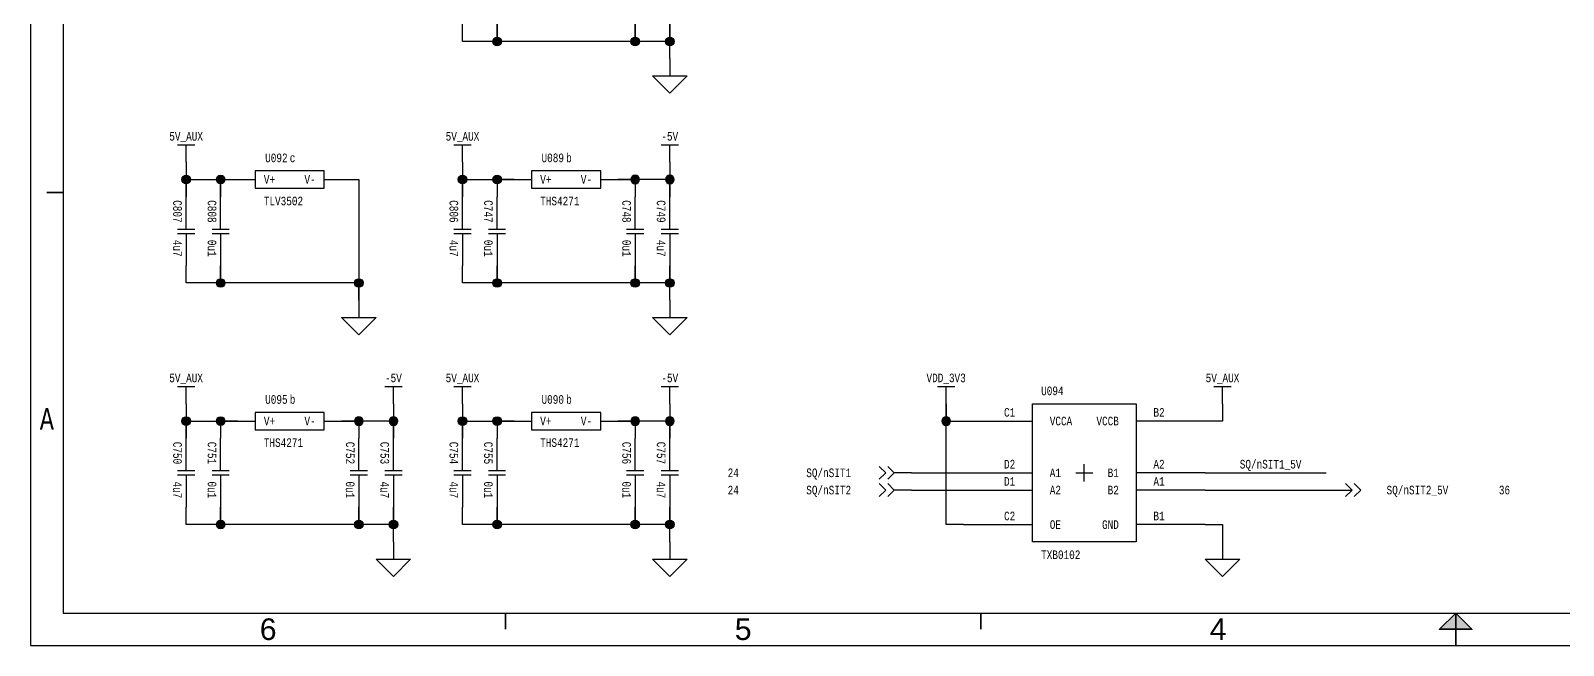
# Paper-space layout '35' of a CAD drawing. Header units: inches. Extents: x 0.2 to 16.8, y 0.2 to 10.8.
# Drawn here: x 0.25 to 9.12, y 0.25 to 3.81 of the extents above; entities that cross this region are included whole.
import ezdxf
from ezdxf.enums import TextEntityAlignment as Align

# ---------------------------------------------------------------- set-up
doc = ezdxf.new("R2010")
doc.units = ezdxf.units.IN
doc.header["$MEASUREMENT"] = 0
for name, color, linetype in [('BORDER', 13, 'Continuous'), ('COMPONENT', 14, 'Continuous'), ('SIGNAL', 84, 'Continuous'), ('TEXT', 252, 'Continuous')]:
    doc.layers.add(name, color=color, linetype=linetype)
doc.styles.add('Monotxt_75', font='monotxt.shx', dxfattribs={"width": 0.75})
doc.styles.get("Standard").update_dxf_attribs({"font": 'arial.ttf'})

# ---------------------------------------------------------------- blocks, each defined once
blk = doc.blocks.new('ANSI B Frame')
at = {"layer": 'BORDER', "lineweight": 35}
h = blk.add_hatch(color=256, dxfattribs=at)
h.dxf.hatch_style = 1
h.paths.add_polyline_path([(8.59375, 0.34375), (8.5, 0.34375), (8.5, 0.4375)])
h.paths.add_polyline_path([(8.5, 0.4375), (8.5, 0.34375), (8.40625, 0.34375)])
at = {"layer": 'BORDER'}
for points in [[(0.25, 0.25), (16.75, 0.25), (16.75, 10.75), (0.25, 10.75)], [(0.4375, 0.4375), (16.5625, 0.4375), (16.5625, 10.5625), (0.4375, 10.5625)]]:
    blk.add_lwpolyline(points, close=True, dxfattribs=at)
at = {"layer": 'BORDER', "lineweight": 35}
for points in [[(0.34375, 2.875), (0.4375, 2.875)], [(3, 0.34375), (3, 0.4375)], [(5.75, 0.34375), (5.75, 0.4375)], [(8.5, 0.4375), (8.5, 0.25)]]:
    blk.add_lwpolyline(points, dxfattribs=at)
blk.add_lwpolyline([(8.5, 0.4375), (8.59375, 0.34375), (8.40625, 0.34375)], close=True, dxfattribs=at)
at = {"layer": 'BORDER', "style": 'Monotxt_75', "width": 0.75}
blk.add_text('A', height=0.125, dxfattribs=at).set_placement((0.34375, 1.5625), align=Align.MIDDLE_CENTER)
at = {"layer": 'BORDER', "flags": 8}
for tag, p in [('ZN6', (1.625, 10.65787)), ('ZN5', (4.375, 10.66009)), ('ZN4', (7.125, 10.65625)), ('ZN3', (9.875, 10.65796)), ('ZN2', (12.625, 10.65574)), ('ZN1', (15.375, 10.65574)), ('ZN6', (1.625, 0.34375)), ('ZN5', (4.375, 0.34375)), ('ZN4', (7.125, 0.34375)), ('ZN3', (9.875, 0.34375)), ('ZN2', (12.625, 0.34375)), ('ZN1', (15.375, 0.34375))]:
    blk.add_attdef(tag, text='', height=0.125, dxfattribs=at).set_placement(p, align=Align.MIDDLE_CENTER)
at = {"layer": 'TEXT', "style": 'Monotxt_75', "width": 0.75, "flags": 8}
for tag, height, p in [('DESRP', 0.0625, (13.625, 1)), ('DWG_NO', 0.1875, (13.9625, 0.7125))]:
    blk.add_attdef(tag, text='', height=height, dxfattribs=at).set_placement(p, align=Align.MIDDLE_LEFT)
for tag, height, p in [('SHTSZ', 0.1875, (13.7375, 0.7125)), ('REV', 0.1875, (16.4125, 0.7125)), ('SCALE', 0.0625, (14.15625, 0.5)), ('REVDATE', 0.0625, (15.11875, 0.5)), ('CURRSHT', 0.0625, (16.0625, 0.5)), ('LASTSHT', 0.0625, (16.4375, 0.5))]:
    blk.add_attdef(tag, text='', height=height, dxfattribs=at).set_placement(p, align=Align.MIDDLE_CENTER)
blk = doc.blocks.new('SUPPLY_BUS')
for points in [[(0, 0), (0.05, 0)], [(0.05, 0.025), (0.05, -0.025)]]:
    blk.add_lwpolyline(points)
blk = doc.blocks.new('CONNECT')
blk.add_hatch(color=256).paths.add_polyline_path([(0.0125, 0, 1), (-0.0125, 0, 1)])
blk.add_circle((0, 0), 0.0125)
blk = doc.blocks.new('FLOAT_GND')
blk.add_lwpolyline([(0, 0), (0, -0.05)])
blk.add_lwpolyline([(-0.05, -0.05), (0.05, -0.05), (0, -0.1)], close=True)
blk = doc.blocks.new('CAP')
for points in [[(0, 0.0125), (0, 0.2)], [(-0.05, 0.0125), (0.05, 0.0125)], [(-0.05, -0.0125), (0.05, -0.0125)], [(0, -0.0125), (0, -0.2)]]:
    blk.add_lwpolyline(points)
at = {"layer": 'TEXT', "style": 'Monotxt_75', "width": 0.75, "flags": 8}
blk.add_attdef('REFID', text='', height=0.05, rotation=270, dxfattribs=at).set_placement((-0.025, 0.05), align=Align.TOP_RIGHT)
blk.add_attdef('VALUE', text='', height=0.05, rotation=270, dxfattribs=at).set_placement((-0.025, -0.05), align=Align.TOP_LEFT)
blk = doc.blocks.new('TXB0102')
blk.add_lwpolyline([(-0.15, 0.2), (0.15, 0.2), (0.15, -0.2), (-0.15, -0.2)], close=True)
for points in [[(-0.35, 0.15), (-0.15, 0.15)], [(0.35, 0.15), (0.15, 0.15)], [(-0.35, 0), (-0.15, 0)], [(0.35, 0), (0.15, 0)], [(-0.35, -0.05), (-0.15, -0.05)], [(0.35, -0.05), (0.15, -0.05)], [(-0.35, -0.15), (-0.15, -0.15)], [(0.35, -0.15), (0.15, -0.15)]]:
    blk.add_lwpolyline(points)
at = {"color": 7}
for points in [[(-0.025, 0), (0, 0), (0, 0.025)], [(0, -0.025), (0, 0), (0.025, 0)]]:
    blk.add_lwpolyline(points, dxfattribs=at)
at = {"layer": 'TEXT', "style": 'Monotxt_75', "width": 0.75}
for s, p in [('C1', (-0.2, 0.1625)), ('D2', (-0.2, 0.0125)), ('D1', (-0.2, -0.0375)), ('C2', (-0.2, -0.1375))]:
    blk.add_text(s, height=0.025, dxfattribs=at).set_placement(p, align=Align.RIGHT)
for s, p in [('B2', (0.2, 0.1625)), ('A2', (0.2, 0.0125)), ('A1', (0.2, -0.0375)), ('B1', (0.2, -0.1375))]:
    blk.add_text(s, height=0.025, dxfattribs=at).set_placement(p)
for s, p in [('VCCA', (-0.1, 0.15)), ('A1', (-0.1, 0)), ('A2', (-0.1, -0.05)), ('OE', (-0.1, -0.15))]:
    blk.add_text(s, height=0.025, dxfattribs=at).set_placement(p, align=Align.MIDDLE_LEFT)
for s, p in [('VCCB', (0.1, 0.15)), ('B1', (0.1, 0)), ('B2', (0.1, -0.05)), ('GND', (0.1, -0.15))]:
    blk.add_text(s, height=0.025, dxfattribs=at).set_placement(p, align=Align.MIDDLE_RIGHT)
blk.add_text('TXB0102', height=0.025, dxfattribs=at).set_placement((-0.125, -0.225), align=Align.TOP_LEFT)
at = {"layer": 'TEXT', "style": 'Monotxt_75', "width": 0.75, "flags": 8}
blk.add_attdef('REF', (-0.125, 0.225), '', height=0.025, dxfattribs=at)
blk = doc.blocks.new('FROM_CONN')
for points in [[(0, 0), (0.05, 0)], [(0.06875, 0.01875), (0.05, 0), (0.06875, -0.01875)], [(0.09375, 0.01875), (0.075, 0), (0.09375, -0.01875)]]:
    blk.add_lwpolyline(points)
blk = doc.blocks.new('TO_CONN')
for points in [[(0, 0), (0.075, 0)], [(0.05625, 0.01875), (0.075, 0), (0.05625, -0.01875)], [(0.08125, 0.01875), (0.1, 0), (0.08125, -0.01875)]]:
    blk.add_lwpolyline(points)
blk = doc.blocks.new('OPAMP_GEN_PWR')
for points in [[(-0.3, 0), (-0.2, 0)], [(0.2, 0), (0.3, 0)]]:
    blk.add_lwpolyline(points)
blk.add_lwpolyline([(-0.2, -0.05), (0.2, -0.05), (0.2, 0.05), (-0.2, 0.05)], close=True)
at = {"layer": 'TEXT', "style": 'Monotxt_75', "width": 0.75}
blk.add_text('V+', height=0.05, dxfattribs=at).set_placement((-0.15, 0), align=Align.MIDDLE_LEFT)
blk.add_text('V-', height=0.05, dxfattribs=at).set_placement((0.15, 0), align=Align.MIDDLE_RIGHT)
at = {"layer": 'TEXT', "style": 'Monotxt_75', "width": 0.75, "flags": 8}
for tag, p in [('REFID', (-0.0125, 0.1)), ('VP', (-0.225, 0.025))]:
    blk.add_attdef(tag, text='', height=0.05, dxfattribs=at).set_placement(p, align=Align.RIGHT)
for tag, p in [('INST', (0, 0.1)), ('VN', (0.225, 0.025))]:
    blk.add_attdef(tag, p, '', height=0.05, dxfattribs=at)
blk.add_attdef('MFGPN', text='', height=0.05, dxfattribs=at).set_placement((-0.15, -0.1), align=Align.TOP_LEFT)

psp = doc.layouts.new('35')

# ---------------------------------------------------------------- linework, layer by layer
at = {"layer": 'SIGNAL'}
for points in [[(3.95, 3.65), (3.95, 3.85), (3.95, 3.75), (3.775, 3.75), (3.75, 3.775), (3.75, 3.85), (3.75, 3.75), (2.975, 3.75), (2.95, 3.775), (2.95, 3.85), (2.95, 3.75), (2.75, 3.75), (2.75, 3.85)], [(1.15, 3.05), (1.15, 2.85), (1.15, 2.95), (1.325, 2.95), (1.35, 2.925), (1.35, 2.85), (1.35, 2.95), (1.45, 2.95)], [(2.75, 3.05), (2.75, 2.85), (2.75, 2.95), (3.05, 2.95), (2.95, 2.95), (2.95, 2.85)], [(3.95, 3.05), (3.95, 2.85), (3.95, 2.95), (3.65, 2.95), (3.75, 2.95), (3.75, 2.85)], [(2.05, 2.95), (2.15, 2.95), (2.15, 2.25), (2.15, 2.35), (1.375, 2.35), (1.35, 2.375), (1.35, 2.45), (1.35, 2.35), (1.15, 2.35), (1.15, 2.45)], [(3.95, 2.25), (3.95, 2.45), (3.95, 2.35), (3.775, 2.35), (3.75, 2.375), (3.75, 2.45), (3.75, 2.35), (2.975, 2.35), (2.95, 2.375), (2.95, 2.45), (2.95, 2.35), (2.75, 2.35), (2.75, 2.45)], [(1.15, 1.65), (1.15, 1.45), (1.15, 1.55), (1.45, 1.55), (1.35, 1.55), (1.35, 1.45)], [(2.35, 1.65), (2.35, 1.45), (2.35, 1.55), (2.05, 1.55), (2.15, 1.55), (2.15, 1.45)], [(2.75, 1.65), (2.75, 1.45), (2.75, 1.55), (3.05, 1.55), (2.95, 1.55), (2.95, 1.45)], [(3.95, 1.65), (3.95, 1.45), (3.95, 1.55), (3.65, 1.55), (3.75, 1.55), (3.75, 1.45)], [(5.65, 0.95), (5.55, 0.95), (5.55, 1.65), (5.55, 1.55), (5.65, 1.55)], [(7.15, 1.65), (7.15, 1.55), (7.05, 1.55)], [(5.35, 1.25), (5.65, 1.25)], [(7.05, 1.25), (7.75, 1.25)], [(5.35, 1.15), (5.65, 1.15)], [(7.05, 1.15), (7.75, 1.15)], [(2.35, 0.85), (2.35, 1.05), (2.35, 0.95), (2.175, 0.95), (2.15, 0.975), (2.15, 1.05), (2.15, 0.95), (1.375, 0.95), (1.35, 0.975), (1.35, 1.05), (1.35, 0.95), (1.15, 0.95), (1.15, 1.05)], [(3.95, 0.85), (3.95, 1.05), (3.95, 0.95), (3.775, 0.95), (3.75, 0.975), (3.75, 1.05), (3.75, 0.95), (2.975, 0.95), (2.95, 0.975), (2.95, 1.05), (2.95, 0.95), (2.75, 0.95), (2.75, 1.05)], [(7.05, 0.95), (7.15, 0.95), (7.15, 0.85)]]:
    psp.add_lwpolyline(points, dxfattribs=at)

# ---------------------------------------------------------------- block references
ref = psp.add_blockref('ANSI B Frame', (0, 0))
ref.add_attrib('ZN4', '4', dxfattribs={"layer": 'BORDER', "height": 0.125}).set_placement((7.125, 0.3438), align=Align.MIDDLE_CENTER)
ref.add_attrib('ZN5', '5', dxfattribs={"layer": 'BORDER', "height": 0.125}).set_placement((4.375, 0.3438), align=Align.MIDDLE_CENTER)
ref.add_attrib('ZN6', '6', dxfattribs={"layer": 'BORDER', "height": 0.125}).set_placement((1.625, 0.3438), align=Align.MIDDLE_CENTER)
at = {"layer": 'COMPONENT', "xscale": 2, "yscale": 2, "zscale": 2}
for name, p in [('FLOAT_GND', (3.95, 3.65)), ('FLOAT_GND', (2.15, 2.25)), ('FLOAT_GND', (3.95, 2.25)), ('TO_CONN', (7.75, 1.15)), ('FLOAT_GND', (2.35, 0.85)), ('FLOAT_GND', (3.95, 0.85)), ('FLOAT_GND', (7.15, 0.85))]:
    psp.add_blockref(name, p, dxfattribs=at)
for name, p, rotation in [('SUPPLY_BUS', (1.15, 3.05), 90), ('SUPPLY_BUS', (2.75, 3.05), 90), ('SUPPLY_BUS', (3.95, 3.05), 90), ('SUPPLY_BUS', (1.15, 1.65), 90), ('SUPPLY_BUS', (2.35, 1.65), 90), ('SUPPLY_BUS', (2.75, 1.65), 90), ('SUPPLY_BUS', (3.95, 1.65), 90), ('SUPPLY_BUS', (5.55, 1.65), 90), ('SUPPLY_BUS', (7.15, 1.65), 90), ('FROM_CONN', (5.35, 1.25), 180), ('FROM_CONN', (5.35, 1.15), 180)]:
    psp.add_blockref(name, p, dxfattribs=dict(at, rotation=rotation))
at = {"layer": 'COMPONENT'}
for p, values in [((1.75, 2.95), {'REFID': 'U092', 'INST': 'c', 'MFGPN': 'TLV3502'}), ((3.35, 2.95), {'REFID': 'U089', 'INST': 'b', 'MFGPN': 'THS4271'}), ((1.75, 1.55), {'REFID': 'U095', 'INST': 'b', 'MFGPN': 'THS4271'}), ((3.35, 1.55), {'REFID': 'U090', 'INST': 'b', 'MFGPN': 'THS4271'})]:
    psp.add_blockref('OPAMP_GEN_PWR', p, dxfattribs=at).add_auto_attribs(values)
ref = psp.add_blockref('CAP', (1.15, 2.65), dxfattribs=at)
ref.add_attrib('REFID', 'C807', dxfattribs={"layer": 'TEXT', "height": 0.05, "rotation": 270, "style": 'Monotxt_75', "width": 0.75}).set_placement((1.125, 2.7), align=Align.TOP_RIGHT)
ref.add_attrib('VALUE', '4u7', dxfattribs={"layer": 'TEXT', "height": 0.05, "rotation": 270, "style": 'Monotxt_75', "width": 0.75}).set_placement((1.125, 2.6), align=Align.TOP_LEFT)
ref = psp.add_blockref('CAP', (1.35, 2.65), dxfattribs=at)
ref.add_attrib('REFID', 'C808', dxfattribs={"layer": 'TEXT', "height": 0.05, "rotation": 270, "style": 'Monotxt_75', "width": 0.75}).set_placement((1.325, 2.7), align=Align.TOP_RIGHT)
ref.add_attrib('VALUE', '0u1', dxfattribs={"layer": 'TEXT', "height": 0.05, "rotation": 270, "style": 'Monotxt_75', "width": 0.75}).set_placement((1.325, 2.6), align=Align.TOP_LEFT)
ref = psp.add_blockref('CAP', (2.75, 2.65), dxfattribs=at)
ref.add_attrib('REFID', 'C806', dxfattribs={"layer": 'TEXT', "height": 0.05, "rotation": 270, "style": 'Monotxt_75', "width": 0.75}).set_placement((2.725, 2.7), align=Align.TOP_RIGHT)
ref.add_attrib('VALUE', '4u7', dxfattribs={"layer": 'TEXT', "height": 0.05, "rotation": 270, "style": 'Monotxt_75', "width": 0.75}).set_placement((2.725, 2.6), align=Align.TOP_LEFT)
ref = psp.add_blockref('CAP', (2.95, 2.65), dxfattribs=at)
ref.add_attrib('REFID', 'C747', dxfattribs={"layer": 'TEXT', "height": 0.05, "rotation": 270, "style": 'Monotxt_75', "width": 0.75}).set_placement((2.925, 2.7), align=Align.TOP_RIGHT)
ref.add_attrib('VALUE', '0u1', dxfattribs={"layer": 'TEXT', "height": 0.05, "rotation": 270, "style": 'Monotxt_75', "width": 0.75}).set_placement((2.925, 2.6), align=Align.TOP_LEFT)
ref = psp.add_blockref('CAP', (3.75, 2.65), dxfattribs=at)
ref.add_attrib('REFID', 'C748', dxfattribs={"layer": 'TEXT', "height": 0.05, "rotation": 270, "style": 'Monotxt_75', "width": 0.75}).set_placement((3.725, 2.7), align=Align.TOP_RIGHT)
ref.add_attrib('VALUE', '0u1', dxfattribs={"layer": 'TEXT', "height": 0.05, "rotation": 270, "style": 'Monotxt_75', "width": 0.75}).set_placement((3.725, 2.6), align=Align.TOP_LEFT)
ref = psp.add_blockref('CAP', (3.95, 2.65), dxfattribs=at)
ref.add_attrib('REFID', 'C749', dxfattribs={"layer": 'TEXT', "height": 0.05, "rotation": 270, "style": 'Monotxt_75', "width": 0.75}).set_placement((3.925, 2.7), align=Align.TOP_RIGHT)
ref.add_attrib('VALUE', '4u7', dxfattribs={"layer": 'TEXT', "height": 0.05, "rotation": 270, "style": 'Monotxt_75', "width": 0.75}).set_placement((3.925, 2.6), align=Align.TOP_LEFT)
at = {"layer": 'COMPONENT', "xscale": 2, "yscale": 2, "zscale": 2}
psp.add_blockref('TXB0102', (6.35, 1.25), dxfattribs=at).add_auto_attribs({'REF': 'U094'})
at = {"layer": 'COMPONENT'}
ref = psp.add_blockref('CAP', (1.15, 1.25), dxfattribs=at)
ref.add_attrib('REFID', 'C750', dxfattribs={"layer": 'TEXT', "height": 0.05, "rotation": 270, "style": 'Monotxt_75', "width": 0.75}).set_placement((1.125, 1.3), align=Align.TOP_RIGHT)
ref.add_attrib('VALUE', '4u7', dxfattribs={"layer": 'TEXT', "height": 0.05, "rotation": 270, "style": 'Monotxt_75', "width": 0.75}).set_placement((1.125, 1.2), align=Align.TOP_LEFT)
ref = psp.add_blockref('CAP', (1.35, 1.25), dxfattribs=at)
ref.add_attrib('REFID', 'C751', dxfattribs={"layer": 'TEXT', "height": 0.05, "rotation": 270, "style": 'Monotxt_75', "width": 0.75}).set_placement((1.325, 1.3), align=Align.TOP_RIGHT)
ref.add_attrib('VALUE', '0u1', dxfattribs={"layer": 'TEXT', "height": 0.05, "rotation": 270, "style": 'Monotxt_75', "width": 0.75}).set_placement((1.325, 1.2), align=Align.TOP_LEFT)
ref = psp.add_blockref('CAP', (2.15, 1.25), dxfattribs=at)
ref.add_attrib('REFID', 'C752', dxfattribs={"layer": 'TEXT', "height": 0.05, "rotation": 270, "style": 'Monotxt_75', "width": 0.75}).set_placement((2.125, 1.3), align=Align.TOP_RIGHT)
ref.add_attrib('VALUE', '0u1', dxfattribs={"layer": 'TEXT', "height": 0.05, "rotation": 270, "style": 'Monotxt_75', "width": 0.75}).set_placement((2.125, 1.2), align=Align.TOP_LEFT)
ref = psp.add_blockref('CAP', (2.35, 1.25), dxfattribs=at)
ref.add_attrib('REFID', 'C753', dxfattribs={"layer": 'TEXT', "height": 0.05, "rotation": 270, "style": 'Monotxt_75', "width": 0.75}).set_placement((2.325, 1.3), align=Align.TOP_RIGHT)
ref.add_attrib('VALUE', '4u7', dxfattribs={"layer": 'TEXT', "height": 0.05, "rotation": 270, "style": 'Monotxt_75', "width": 0.75}).set_placement((2.325, 1.2), align=Align.TOP_LEFT)
ref = psp.add_blockref('CAP', (2.75, 1.25), dxfattribs=at)
ref.add_attrib('REFID', 'C754', dxfattribs={"layer": 'TEXT', "height": 0.05, "rotation": 270, "style": 'Monotxt_75', "width": 0.75}).set_placement((2.725, 1.3), align=Align.TOP_RIGHT)
ref.add_attrib('VALUE', '4u7', dxfattribs={"layer": 'TEXT', "height": 0.05, "rotation": 270, "style": 'Monotxt_75', "width": 0.75}).set_placement((2.725, 1.2), align=Align.TOP_LEFT)
ref = psp.add_blockref('CAP', (2.95, 1.25), dxfattribs=at)
ref.add_attrib('REFID', 'C755', dxfattribs={"layer": 'TEXT', "height": 0.05, "rotation": 270, "style": 'Monotxt_75', "width": 0.75}).set_placement((2.925, 1.3), align=Align.TOP_RIGHT)
ref.add_attrib('VALUE', '0u1', dxfattribs={"layer": 'TEXT', "height": 0.05, "rotation": 270, "style": 'Monotxt_75', "width": 0.75}).set_placement((2.925, 1.2), align=Align.TOP_LEFT)
ref = psp.add_blockref('CAP', (3.75, 1.25), dxfattribs=at)
ref.add_attrib('REFID', 'C756', dxfattribs={"layer": 'TEXT', "height": 0.05, "rotation": 270, "style": 'Monotxt_75', "width": 0.75}).set_placement((3.725, 1.3), align=Align.TOP_RIGHT)
ref.add_attrib('VALUE', '0u1', dxfattribs={"layer": 'TEXT', "height": 0.05, "rotation": 270, "style": 'Monotxt_75', "width": 0.75}).set_placement((3.725, 1.2), align=Align.TOP_LEFT)
ref = psp.add_blockref('CAP', (3.95, 1.25), dxfattribs=at)
ref.add_attrib('REFID', 'C757', dxfattribs={"layer": 'TEXT', "height": 0.05, "rotation": 270, "style": 'Monotxt_75', "width": 0.75}).set_placement((3.925, 1.3), align=Align.TOP_RIGHT)
ref.add_attrib('VALUE', '4u7', dxfattribs={"layer": 'TEXT', "height": 0.05, "rotation": 270, "style": 'Monotxt_75', "width": 0.75}).set_placement((3.925, 1.2), align=Align.TOP_LEFT)
at = {"layer": 'SIGNAL', "yscale": 2, "zscale": 2}
for p, xscale in [((2.95, 3.75), 2), ((3.75, 3.75), 2), ((3.95, 3.75), 2), ((1.15, 2.95), 2), ((1.35, 2.95), 2), ((2.75, 2.95), 2), ((2.95, 2.95), 2), ((3.75, 2.95), -2), ((3.95, 2.95), -2), ((1.35, 2.35), 2), ((2.15, 2.35), 2), ((2.95, 2.35), 2), ((3.75, 2.35), 2), ((3.95, 2.35), 2), ((1.15, 1.55), 2), ((1.35, 1.55), 2), ((2.15, 1.55), -2), ((2.35, 1.55), -2), ((2.75, 1.55), 2), ((2.95, 1.55), 2), ((3.75, 1.55), -2), ((3.95, 1.55), -2), ((1.35, 0.95), 2), ((2.15, 0.95), 2), ((2.35, 0.95), 2), ((2.95, 0.95), 2), ((3.75, 0.95), 2), ((3.95, 0.95), 2)]:
    psp.add_blockref('CONNECT', p, dxfattribs=dict(at, xscale=xscale))
at = {"layer": 'SIGNAL', "xscale": -2, "yscale": 2, "zscale": 2, "rotation": 180}
psp.add_blockref('CONNECT', (5.55, 1.55), dxfattribs=at)

# ---------------------------------------------------------------- texts
at = {"layer": 'TEXT', "style": 'Monotxt_75', "width": 0.75}
for s, p in [('5V_AUX', (1.15, 3.175)), ('5V_AUX', (2.75, 3.175)), ('-5V', (3.95, 3.175)), ('5V_AUX', (1.15, 1.775)), ('-5V', (2.35, 1.775)), ('5V_AUX', (2.75, 1.775)), ('-5V', (3.95, 1.775)), ('VDD_3V3', (5.55, 1.775)), ('5V_AUX', (7.15, 1.775))]:
    psp.add_text(s, height=0.05, dxfattribs=at).set_placement(p, align=Align.CENTER)
for s, p in [('24', (4.35, 1.25)), ('SQ/nSIT1', (5, 1.25)), ('24', (4.35, 1.15)), ('SQ/nSIT2', (5, 1.15))]:
    psp.add_text(s, height=0.05, dxfattribs=at).set_placement(p, align=Align.MIDDLE_RIGHT)
for s, p in [('SQ/nSIT1_5V', (7.25, 1.3)), ('SQ/nSIT2_5V', (8.1, 1.15)), ('36', (8.75, 1.15))]:
    psp.add_text(s, height=0.05, dxfattribs=at).set_placement(p, align=Align.MIDDLE_LEFT)

doc.saveas('drawing.dxf')
